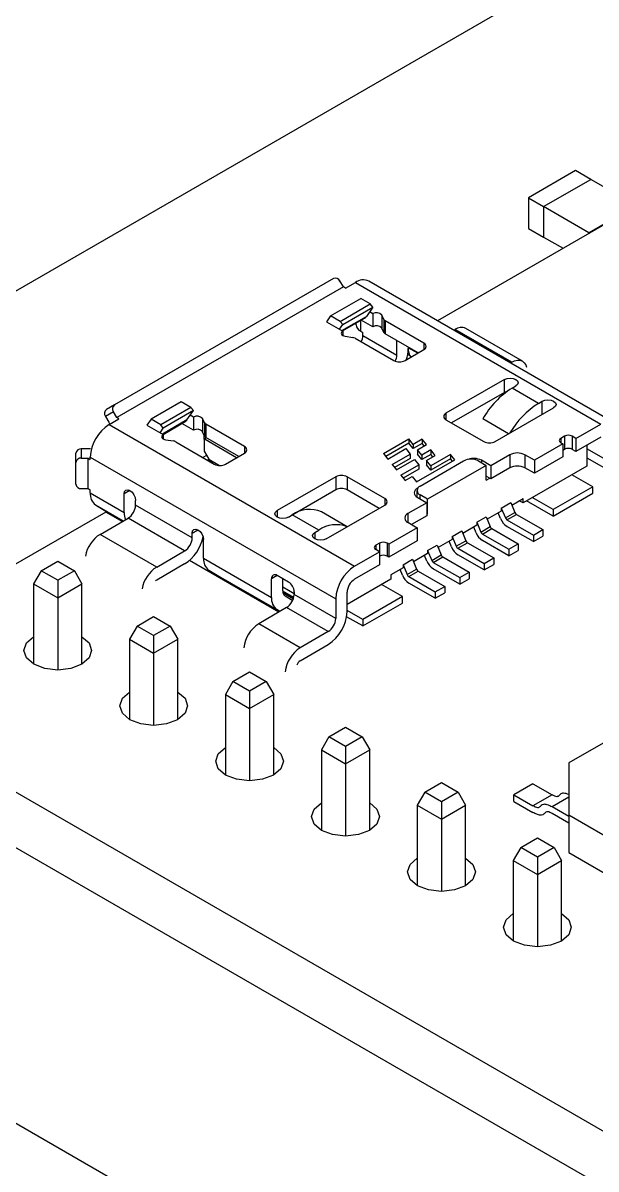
# Model space of a CAD drawing. Header units: millimetres. Extents: x -88 to 19, y -34 to 29.
# Drawn here: x -75.29 to -64.56, y -13.14 to 8.33 of the extents above; entities that cross this region are included whole.
import ezdxf

# ---------------------------------------------------------------- set-up
doc = ezdxf.new("R2010")
doc.units = ezdxf.units.MM

msp = doc.modelspace()

# ---------------------------------------------------------------- linework, layer by layer
at = {"color": 7, "linetype": 'Continuous', "lineweight": 25}
for p, q in [((-63.39, 10.258), (-86.801, -3.257)), ((-62.963, 5.39), (-67.53, 2.754)), ((-64.941, 5.566), (-65.825, 5.056)), ((-65.542, 4.893), (-64.658, 5.403)), ((-65.541, 4.892), (-64.659, 5.402)), ((-64.658, 5.403), (-64.941, 5.566)), ((-63.811, 4.912), (-64.659, 5.402)), ((-64.658, 5.403), (-64.658, 5.401)), ((-65.825, 5.056), (-65.542, 4.893)), ((-65.825, 5.056), (-65.825, 4.484)), ((-65.542, 4.893), (-65.542, 4.321)), ((-65.541, 4.892), (-65.541, 4.321)), ((-64.694, 4.403), (-65.541, 4.892)), ((-63.81, 4.913), (-64.694, 4.403)), ((-65.825, 4.484), (-65.542, 4.321)), ((-65.542, 4.321), (-65.541, 4.321)), ((-65.541, 4.321), (-65.178, 4.112)), ((-64.694, 4.403), (-64.694, 4.392)), ((-64.694, 4.403), (-64.684, 4.397)), ((-69.474, 3.545), (-73.576, 1.177)), ((-69.29, 3.39), (-69.354, 3.499)), ((-69.25, 3.366), (-69.066, 3.472)), ((-69.066, 3.472), (-64.469, 0.819)), ((-64.22, 0.843), (-68.816, 3.497)), ((-69.29, 3.39), (-73.533, 0.94)), ((-69.25, 3.366), (-69.29, 3.39)), ((-69.531, 2.847), (-68.965, 3.173)), ((-69.352, 2.743), (-68.786, 3.07)), ((-69.303, 2.682), (-68.737, 3.009)), ((-68.786, 3.07), (-68.965, 3.173)), ((-68.737, 3.009), (-68.859, 2.834)), ((-68.737, 3.009), (-68.786, 3.07)), ((-69.531, 2.847), (-69.609, 2.736)), ((-69.352, 2.743), (-69.531, 2.847)), ((-69.319, 2.569), (-68.859, 2.834)), ((-69.309, 2.563), (-68.893, 2.803)), ((-68.737, 2.886), (-68.798, 2.922)), ((-68.737, 2.886), (-68.737, 2.641)), ((-68.532, 2.779), (-68.57, 2.86)), ((-68.57, 2.86), (-68.57, 2.615)), ((-69.609, 2.736), (-69.303, 2.56)), ((-69.364, 2.595), (-69.303, 2.682)), ((-69.303, 2.682), (-69.352, 2.743)), ((-69.053, 2.679), (-69.053, 2.711)), ((-68.965, 2.557), (-68.965, 2.762)), ((-68.737, 2.641), (-68.955, 2.767)), ((-68.532, 2.534), (-68.57, 2.615)), ((-68.532, 2.779), (-68.532, 2.534)), ((-67.782, 2.335), (-68.506, 2.753)), ((-68.506, 2.753), (-68.506, 2.508)), ((-67.222, 2.577), (-67.199, 2.59)), ((-66.138, 1.978), (-67.199, 2.59)), ((-65.938, 1.998), (-66.999, 2.61)), ((-69.303, 2.56), (-69.303, 2.478)), ((-69.258, 2.463), (-69.116, 2.441)), ((-69.071, 2.426), (-68.348, 2.009)), ((-68.965, 2.557), (-68.924, 2.533)), ((-68.924, 2.477), (-68.924, 2.533)), ((-68.924, 2.477), (-68.288, 2.109)), ((-67.888, 2.151), (-68.506, 2.508)), ((-68.288, 2.109), (-68.288, 2.382)), ((-68.136, 2.009), (-67.782, 2.213)), ((-68.076, 2.26), (-68.076, 2.232)), ((-67.899, 2.145), (-68.076, 2.247)), ((-67.782, 2.335), (-67.782, 2.213)), ((-68.086, 2.127), (-68.048, 2.105)), ((-66.161, 1.964), (-66.138, 1.978)), ((-66.273, 1.656), (-67.369, 1.023)), ((-66.273, 1.411), (-66.273, 1.656)), ((-66.131, 1.492), (-66.06, 1.533)), ((-66.273, 1.411), (-67.263, 0.839)), ((-66.23, 1.428), (-66.273, 1.411)), ((-65.636, 1.206), (-66.131, 1.492)), ((-73.576, 1.177), (-73.726, 1.09)), ((-72.324, 1.234), (-72.89, 0.908)), ((-72.145, 1.131), (-72.71, 0.804)), ((-72.145, 1.131), (-72.324, 1.234)), ((-72.096, 1.07), (-72.145, 1.131)), ((-66.449, 0.492), (-65.353, 1.125)), ((-65.636, 1.206), (-65.566, 1.247)), ((-65.566, 1.002), (-65.566, 1.247)), ((-73.596, 1.05), (-73.746, 0.963)), ((-73.746, 0.963), (-73.683, 0.854)), ((-73.676, 0.811), (-73.492, 0.917)), ((-73.533, 0.94), (-73.596, 1.05)), ((-73.492, 0.917), (-73.533, 0.94)), ((-72.89, 0.908), (-72.968, 0.797)), ((-72.71, 0.804), (-72.89, 0.908)), ((-72.218, 0.895), (-72.678, 0.63)), ((-72.667, 0.624), (-72.252, 0.864)), ((-72.096, 1.07), (-72.661, 0.743)), ((-72.218, 0.895), (-72.096, 1.07)), ((-72.096, 0.947), (-72.157, 0.983)), ((-72.096, 0.947), (-72.096, 0.702)), ((-71.89, 0.84), (-71.928, 0.921)), ((-71.928, 0.921), (-71.928, 0.676)), ((-67.369, 1.023), (-67.369, 0.9)), ((-67.369, 0.9), (-66.662, 0.492)), ((-66.199, 0.637), (-66.68, 0.914)), ((-73.676, 0.811), (-69.08, -1.843)), ((-72.968, 0.797), (-72.661, 0.621)), ((-72.723, 0.656), (-72.661, 0.743)), ((-72.661, 0.743), (-72.71, 0.804)), ((-72.096, 0.702), (-72.314, 0.828)), ((-71.89, 0.595), (-71.928, 0.676)), ((-71.89, 0.84), (-71.89, 0.595)), ((-71.141, 0.396), (-71.865, 0.814)), ((-71.865, 0.814), (-71.865, 0.569)), ((-64.936, 0.549), (-64.469, 0.819)), ((-72.661, 0.621), (-72.661, 0.539)), ((-72.616, 0.524), (-72.475, 0.502)), ((-72.43, 0.487), (-71.707, 0.07)), ((-71.894, 0.535), (-71.894, 0.308)), ((-71.29, 0.188), (-71.88, 0.529)), ((-71.247, 0.212), (-71.865, 0.569)), ((-68.54, 0.265), (-68.063, 0.54)), ((-68.063, 0.459), (-68.495, 0.209)), ((-67.982, 0.439), (-68.063, 0.54)), ((-68.063, 0.54), (-68.063, 0.459)), ((-67.982, 0.358), (-68.063, 0.459)), ((-67.817, 0.534), (-67.982, 0.439)), ((-67.817, 0.453), (-67.982, 0.358)), ((-67.982, 0.439), (-67.982, 0.358)), ((-67.9, 0.338), (-67.735, 0.433)), ((-67.735, 0.433), (-67.817, 0.534)), ((-67.817, 0.534), (-67.817, 0.453)), ((-67.78, 0.408), (-67.817, 0.453)), ((-65.184, 0.447), (-65.714, 0.141)), ((-65.148, 0.59), (-65.219, 0.549)), ((-65.219, 0.549), (-65.219, 0.468)), ((-65.219, 0.468), (-65.184, 0.447)), ((-65.184, 0.447), (-65.184, 0.202)), ((-65.148, 0.59), (-65.148, 0.345)), ((-64.936, 0.549), (-65.007, 0.59)), ((-65.007, 0.59), (-65.007, 0.345)), ((-64.469, 0.574), (-64.936, 0.304)), ((-64.936, 0.549), (-64.936, 0.304)), ((-74.297, -0.309), (-74.297, 0.272)), ((-74.197, 0.354), (-74.197, 0.181)), ((-74.07, 0.354), (-74.197, 0.354)), ((-71.851, 0.233), (-71.92, 0.193)), ((-71.894, 0.308), (-71.809, 0.161)), ((-71.495, 0.07), (-71.141, 0.274)), ((-71.141, 0.396), (-71.141, 0.274)), ((-68.54, 0.265), (-68.458, 0.164)), ((-68.458, 0.164), (-68.121, 0.359)), ((-68.377, 0.063), (-68.039, 0.258)), ((-68.121, 0.359), (-68.039, 0.258)), ((-68.039, 0.258), (-68.039, 0.176)), ((-67.819, 0.238), (-67.9, 0.338)), ((-67.9, 0.338), (-67.9, 0.257)), ((-67.819, 0.156), (-67.9, 0.257)), ((-67.654, 0.333), (-67.819, 0.238)), ((-67.654, 0.251), (-67.819, 0.156)), ((-67.819, 0.238), (-67.819, 0.156)), ((-67.735, 0.138), (-67.573, 0.232)), ((-67.284, 0.251), (-67.655, 0.036)), ((-67.573, 0.232), (-67.654, 0.333)), ((-67.654, 0.333), (-67.654, 0.251)), ((-67.617, 0.206), (-67.654, 0.251)), ((-67.203, 0.149), (-67.284, 0.251)), ((-67.284, 0.251), (-67.284, 0.169)), ((-66.174, 0.243), (-66.527, 0.039)), ((-66.174, 0.243), (-66.174, -0.002)), ((-65.714, 0.141), (-65.891, 0.243)), ((-65.891, 0.243), (-65.891, -0.002)), ((-65.148, 0.345), (-65.184, 0.325)), ((-64.936, 0.304), (-65.007, 0.345)), ((-64.731, 0.423), (-64.731, 0.031)), ((-64.328, 0.125), (-64.731, 0.357)), ((-74.197, 0.181), (-74.07, 0.181)), ((-74.07, -0.391), (-74.07, 0.181)), ((-74.07, 0.181), (-74.03, 0.157)), ((-74.03, 0.198), (-69.433, -2.455)), ((-74.03, 0.157), (-74.03, 0.198)), ((-71.807, 0.157), (-71.832, 0.142)), ((-71.809, 0.161), (-71.607, 0.044)), ((-68.377, 0.063), (-68.295, -0.038)), ((-68.039, 0.176), (-68.332, 0.007)), ((-68.295, -0.038), (-67.958, 0.157)), ((-68.214, -0.139), (-67.876, 0.056)), ((-67.958, 0.157), (-67.876, 0.056)), ((-67.92, -0.265), (-67.203, 0.149)), ((-67.876, 0.056), (-67.876, -0.025)), ((-67.853, -0.343), (-67.04, 0.127)), ((-67.655, 0.036), (-67.735, 0.138)), ((-67.735, 0.138), (-67.735, 0.056)), ((-67.655, -0.045), (-67.735, 0.056)), ((-66.616, 0.045), (-67.712, -0.588)), ((-67.284, 0.169), (-67.655, -0.045)), ((-67.655, 0.036), (-67.655, -0.045)), ((-67.248, 0.123), (-67.284, 0.169)), ((-66.757, 0.127), (-66.616, 0.045)), ((-66.527, 0.039), (-66.704, 0.141)), ((-66.704, 0.141), (-66.704, 0.096)), ((-66.616, -0.232), (-66.616, 0.045)), ((-66.527, 0.039), (-66.527, -0.206)), ((-64.731, 0.031), (-65.926, -0.659)), ((-65.184, 0.202), (-65.714, -0.104)), ((-65.714, 0.141), (-65.714, -0.104)), ((-64.731, 0.188), (-64.224, -0.104)), ((-69.433, -0.169), (-70.529, -0.802)), ((-69.433, -0.169), (-69.433, -0.414)), ((-68.514, -0.577), (-69.221, -0.169)), ((-69.221, -0.169), (-69.221, -0.414)), ((-68.214, -0.139), (-68.132, -0.239)), ((-67.876, -0.025), (-68.169, -0.194)), ((-68.132, -0.239), (-68.002, -0.164)), ((-68.002, -0.164), (-67.92, -0.265)), ((-66.527, -0.206), (-66.616, -0.155)), ((-66.616, -0.232), (-66.548, -0.194)), ((-66.174, -0.002), (-66.527, -0.206)), ((-65.714, -0.104), (-65.891, -0.002)), ((-64.622, -0.355), (-65.01, -0.131)), ((-74.197, -0.391), (-74.07, -0.391)), ((-74.07, -0.391), (-74.03, -0.414)), ((-74.03, -0.471), (-74.03, -0.414)), ((-73.287, -0.426), (-73.393, -0.488)), ((-69.433, -0.414), (-70.239, -0.879)), ((-68.62, -0.761), (-69.221, -0.414)), ((-67.912, -0.424), (-67.912, -0.55)), ((-67.9, -0.386), (-67.906, -0.39)), ((-67.906, -0.39), (-67.906, -0.397)), ((-64.622, -0.355), (-65.364, -0.784)), ((-64.622, -0.478), (-64.622, -0.355)), ((-74.03, -0.471), (-73.393, -0.838)), ((-73.393, -0.838), (-73.393, -0.488)), ((-73.181, -0.7), (-73.181, -0.61)), ((-68.514, -0.577), (-68.514, -0.7)), ((-67.906, -0.553), (-67.729, -0.655)), ((-67.712, -0.588), (-67.853, -0.506)), ((-67.853, -0.583), (-67.853, -0.506)), ((-67.712, -0.865), (-67.712, -0.588)), ((-66.137, -0.699), (-65.926, -0.578)), ((-65.926, -0.659), (-65.997, -0.618)), ((-65.926, -0.659), (-65.926, -0.578)), ((-65.364, -0.906), (-65.859, -0.62)), ((-65.364, -0.784), (-65.753, -0.559)), ((-65.364, -0.906), (-64.622, -0.478)), ((-73.74, -0.831), (-79.128, -3.941)), ((-73.93, -0.697), (-73.477, -0.975)), ((-73.93, -0.697), (-73.412, -0.996)), ((-73.432, -1.008), (-73.74, -0.831)), ((-72.12, -1.312), (-73.181, -0.7)), ((-70.529, -0.802), (-70.529, -0.924)), ((-69.217, -1.106), (-69.698, -0.828)), ((-69.61, -1.333), (-68.514, -0.7)), ((-67.729, -0.655), (-68.083, -0.859)), ((-67.729, -0.655), (-67.729, -0.9)), ((-67.712, -0.865), (-67.729, -0.855)), ((-66.333, -0.812), (-66.596, -0.964)), ((-66.347, -0.952), (-66.39, -0.846)), ((-66.333, -0.755), (-66.156, -0.652)), ((-66.333, -0.755), (-66.333, -0.812)), ((-66.333, -0.755), (-66.257, -0.939)), ((-66.257, -0.939), (-66.08, -0.837)), ((-66.156, -0.652), (-66.08, -0.837)), ((-65.364, -0.784), (-65.364, -0.906)), ((-73.846, -1.247), (-73.322, -0.945)), ((-73.477, -0.975), (-73.426, -1.005)), ((-72.262, -1.557), (-73.322, -0.945)), ((-70.317, -0.924), (-70.247, -0.884)), ((-69.752, -1.169), (-70.247, -0.884)), ((-68.083, -0.859), (-68.083, -1.022)), ((-68.083, -1.022), (-67.906, -1.124)), ((-67.729, -0.9), (-68.012, -1.063)), ((-67.729, -0.875), (-67.712, -0.865)), ((-66.792, -1.02), (-66.616, -0.918)), ((-66.792, -1.02), (-66.792, -1.078)), ((-66.792, -1.02), (-66.716, -1.204)), ((-66.616, -0.918), (-66.539, -1.102)), ((-66.227, -0.976), (-66.05, -0.873)), ((-66.227, -0.976), (-65.732, -1.261)), ((-66.05, -0.873), (-65.555, -1.159)), ((-72.785, -1.859), (-73.846, -1.247)), ((-72.12, -1.222), (-72.014, -1.161)), ((-72.12, -1.312), (-72.12, -1.222)), ((-69.822, -1.21), (-69.752, -1.169)), ((-69.822, -1.21), (-69.822, -1.333)), ((-67.906, -1.124), (-68.436, -1.431)), ((-67.906, -1.124), (-67.906, -1.369)), ((-67.252, -1.285), (-67.075, -1.183)), ((-67.252, -1.285), (-67.252, -1.343)), ((-67.252, -1.285), (-67.176, -1.47)), ((-67.075, -1.183), (-66.999, -1.368)), ((-66.792, -1.078), (-67.056, -1.23)), ((-66.806, -1.217), (-66.85, -1.111)), ((-66.716, -1.204), (-66.539, -1.102)), ((-66.686, -1.241), (-66.509, -1.139)), ((-66.686, -1.241), (-66.191, -1.527)), ((-66.509, -1.139), (-66.015, -1.425)), ((-65.732, -1.384), (-66.227, -1.098)), ((-65.732, -1.261), (-65.555, -1.159)), ((-65.732, -1.261), (-65.732, -1.384)), ((-65.732, -1.384), (-65.555, -1.282)), ((-65.555, -1.159), (-65.555, -1.282)), ((-71.908, -1.695), (-71.908, -1.345)), ((-68.613, -1.41), (-68.684, -1.451)), ((-68.684, -1.451), (-68.684, -1.533)), ((-68.613, -1.41), (-68.613, -1.818)), ((-68.436, -1.431), (-68.472, -1.41)), ((-68.472, -1.41), (-68.472, -1.655)), ((-67.906, -1.369), (-68.436, -1.675)), ((-68.436, -1.431), (-68.436, -1.675)), ((-67.712, -1.551), (-67.535, -1.448)), ((-67.535, -1.448), (-67.459, -1.633)), ((-67.252, -1.343), (-67.516, -1.495)), ((-67.266, -1.483), (-67.31, -1.376)), ((-67.176, -1.47), (-66.999, -1.368)), ((-67.146, -1.506), (-66.969, -1.404)), ((-66.969, -1.404), (-66.474, -1.69)), ((-66.191, -1.649), (-66.686, -1.363)), ((-66.191, -1.527), (-66.015, -1.425)), ((-66.015, -1.425), (-66.015, -1.547)), ((-72.785, -1.859), (-72.262, -1.557)), ((-71.908, -1.695), (-70.635, -2.43)), ((-69.08, -1.843), (-68.613, -1.573)), ((-68.613, -1.573), (-68.684, -1.533)), ((-68.436, -1.675), (-68.472, -1.655)), ((-68.171, -1.816), (-67.994, -1.714)), ((-67.994, -1.714), (-67.918, -1.898)), ((-67.712, -1.608), (-67.975, -1.76)), ((-67.725, -1.748), (-67.769, -1.642)), ((-67.712, -1.551), (-67.712, -1.608)), ((-67.712, -1.551), (-67.635, -1.735)), ((-67.635, -1.735), (-67.459, -1.633)), ((-67.606, -1.772), (-67.429, -1.669)), ((-67.429, -1.669), (-66.934, -1.955)), ((-67.146, -1.506), (-66.651, -1.792)), ((-66.651, -1.914), (-67.146, -1.629)), ((-66.651, -1.792), (-66.474, -1.69)), ((-66.474, -1.69), (-66.474, -1.812)), ((-66.191, -1.527), (-66.191, -1.649)), ((-66.191, -1.649), (-66.015, -1.547)), ((-74.949, -1.928), (-75.09, -2.173)), ((-74.949, -1.928), (-74.638, -1.749)), ((-74.638, -2.108), (-74.949, -1.928)), ((-74.638, -1.749), (-74.327, -1.928)), ((-74.327, -1.928), (-74.638, -2.108)), ((-74.327, -1.928), (-74.185, -2.173)), ((-72.262, -1.802), (-72.785, -2.104)), ((-70.498, -2.702), (-72.171, -1.736)), ((-71.809, -1.922), (-70.536, -2.657)), ((-71.355, -2.2), (-71.809, -1.922)), ((-68.613, -1.818), (-69.08, -2.088)), ((-68.171, -1.874), (-68.401, -2.006)), ((-68.185, -2.013), (-68.229, -1.907)), ((-68.171, -1.816), (-68.171, -1.874)), ((-68.171, -1.816), (-68.095, -2)), ((-68.095, -2), (-67.918, -1.898)), ((-67.606, -1.772), (-67.111, -2.057)), ((-67.111, -2.18), (-67.606, -1.894)), ((-66.651, -1.792), (-66.651, -1.914)), ((-66.651, -1.914), (-66.474, -1.812)), ((-74.638, -2.108), (-74.638, -3.789)), ((-70.529, -2.018), (-70.635, -2.08)), ((-70.635, -2.43), (-70.635, -2.08)), ((-70.317, -2.141), (-70.529, -2.018)), ((-70.423, -2.307), (-70.423, -2.08)), ((-68.401, -2.088), (-69.221, -2.561)), ((-68.401, -2.006), (-68.401, -2.088)), ((-68.065, -2.037), (-67.888, -1.935)), ((-68.065, -2.037), (-67.57, -2.323)), ((-67.888, -1.935), (-67.393, -2.221)), ((-67.111, -2.057), (-66.934, -1.955)), ((-67.111, -2.057), (-67.111, -2.18)), ((-67.111, -2.18), (-66.934, -2.078)), ((-66.934, -1.955), (-66.934, -2.078)), ((-75.09, -2.173), (-74.638, -2.435)), ((-75.09, -2.173), (-75.09, -3.68)), ((-74.638, -2.435), (-74.185, -2.173)), ((-74.185, -3.68), (-74.185, -2.173)), ((-71.355, -2.2), (-70.491, -2.699)), ((-70.211, -2.359), (-70.423, -2.237)), ((-70.218, -2.429), (-70.423, -2.311)), ((-70.42, -2.341), (-70.225, -2.453)), ((-70.225, -2.453), (-70.42, -2.341)), ((-70.211, -2.325), (-70.211, -2.374)), ((-69.221, -2.7), (-69.221, -2.333)), ((-68.185, -2.412), (-68.574, -2.188)), ((-67.57, -2.445), (-68.065, -2.159)), ((-67.57, -2.323), (-67.393, -2.221)), ((-67.57, -2.323), (-67.57, -2.445)), ((-67.57, -2.445), (-67.393, -2.343)), ((-67.393, -2.221), (-67.393, -2.343)), ((-70.383, -2.398), (-70.239, -2.487)), ((-69.433, -2.823), (-70.211, -2.374)), ((-69.433, -2.455), (-69.433, -2.823)), ((-68.185, -2.412), (-68.928, -2.841)), ((-68.928, -2.964), (-68.185, -2.535)), ((-68.185, -2.535), (-68.185, -2.412)), ((-73.153, -2.965), (-72.842, -2.786)), ((-72.842, -2.786), (-72.531, -2.965)), ((-70.353, -2.619), (-70.876, -2.921)), ((-70.479, -2.691), (-70.536, -2.657)), ((-69.575, -3.068), (-70.353, -2.619)), ((-68.928, -2.964), (-69.229, -2.79)), ((-68.928, -2.841), (-69.221, -2.672)), ((-73.153, -2.965), (-73.294, -3.21)), ((-72.842, -3.145), (-73.153, -2.965)), ((-72.531, -2.965), (-72.842, -3.145)), ((-72.531, -2.965), (-72.389, -3.21)), ((-70.098, -3.37), (-70.876, -2.921)), ((-68.928, -2.841), (-68.928, -2.964)), ((-73.294, -3.21), (-72.842, -3.472)), ((-73.294, -3.21), (-73.294, -4.717)), ((-72.842, -3.145), (-72.842, -4.826)), ((-72.842, -3.472), (-72.389, -3.21)), ((-72.389, -4.717), (-72.389, -3.21)), ((-69.575, -3.068), (-70.098, -3.37)), ((-70.098, -3.615), (-69.575, -3.313)), ((-71.357, -4.002), (-71.046, -3.823)), ((-71.046, -3.823), (-70.734, -4.002)), ((-79.128, -3.941), (-41.411, -25.715)), ((-71.357, -4.002), (-71.498, -4.247)), ((-71.046, -4.182), (-71.357, -4.002)), ((-70.734, -4.002), (-71.046, -4.182)), ((-70.734, -4.002), (-70.593, -4.247)), ((-71.498, -4.247), (-71.046, -4.508)), ((-71.498, -4.247), (-71.498, -5.754)), ((-71.046, -4.182), (-71.046, -5.863)), ((-71.046, -4.508), (-70.593, -4.247)), ((-70.593, -5.754), (-70.593, -4.247)), ((-63.164, -4.43), (-65.068, -5.529)), ((-69.561, -5.039), (-69.25, -4.859)), ((-69.25, -4.859), (-68.938, -5.039)), ((-41.411, -26.752), (-79.128, -4.978)), ((-69.561, -5.039), (-69.702, -5.284)), ((-69.25, -5.219), (-69.561, -5.039)), ((-68.938, -5.039), (-69.25, -5.219)), ((-68.938, -5.039), (-68.797, -5.284)), ((-69.702, -5.284), (-69.25, -5.545)), ((-69.702, -5.284), (-69.702, -6.79)), ((-69.25, -5.219), (-69.25, -6.9)), ((-69.25, -5.545), (-68.797, -5.284)), ((-68.797, -6.79), (-68.797, -5.284)), ((-65.068, -5.529), (-65.068, -7.209)), ((-86.801, -5.706), (-41.546, -31.832)), ((-67.765, -6.076), (-67.453, -5.896)), ((-67.453, -5.896), (-67.142, -6.076)), ((-65.741, -5.919), (-66.1, -6.126)), ((-65.741, -5.919), (-65.381, -6.126)), ((-67.765, -6.076), (-67.906, -6.321)), ((-67.453, -6.255), (-67.765, -6.076)), ((-67.142, -6.076), (-67.453, -6.255)), ((-67.142, -6.076), (-67.001, -6.321)), ((-66.1, -6.25), (-66.1, -6.126)), ((-66.1, -6.126), (-65.741, -6.333)), ((-65.381, -6.126), (-65.741, -6.333)), ((-65.068, -6.172), (-65.382, -6.354)), ((-67.906, -6.321), (-67.453, -6.582)), ((-67.906, -6.321), (-67.906, -7.827)), ((-67.453, -6.255), (-67.453, -7.937)), ((-67.453, -6.582), (-67.001, -6.321)), ((-67.001, -7.827), (-67.001, -6.321)), ((-66.1, -6.25), (-65.741, -6.458)), ((-65.068, -6.535), (-65.382, -6.354)), ((-65.068, -6.659), (-65.382, -6.478)), ((-65.068, -6.504), (-63.164, -7.603)), ((-65.969, -7.113), (-65.657, -6.933)), ((-65.657, -6.933), (-65.346, -7.113)), ((-65.969, -7.113), (-66.11, -7.358)), ((-65.657, -7.292), (-65.969, -7.113)), ((-65.346, -7.113), (-65.657, -7.292)), ((-65.657, -7.292), (-65.657, -8.974)), ((-65.346, -7.113), (-65.205, -7.358)), ((-65.068, -7.209), (-63.164, -8.308)), ((-66.11, -7.358), (-65.657, -7.619)), ((-66.11, -7.358), (-66.11, -8.864)), ((-65.657, -7.619), (-65.205, -7.358)), ((-65.205, -8.864), (-65.205, -7.358))]:
    msp.add_line(p, q, dxfattribs=at)
at = {"color": 7, "linetype": 'Continuous', "lineweight": 25, "flags": 128}
for points in [[(-69.303, 2.56), (-69.318, 2.548), (-69.328, 2.534), (-69.332, 2.519), (-69.328, 2.504), (-69.318, 2.49), (-69.303, 2.478), (-69.282, 2.469), (-69.258, 2.463)], [(-66.138, 1.978), (-66.083, 2.003), (-66.03, 2.015), (-65.981, 2.013), (-65.938, 1.998), (-65.903, 1.968), (-65.877, 1.927), (-65.864, 1.887)], [(-66.273, 1.656), (-66.224, 1.674), (-66.167, 1.681), (-66.109, 1.674), (-66.06, 1.656), (-66.028, 1.627), (-66.017, 1.594), (-66.028, 1.561), (-66.06, 1.533)], [(-65.566, 1.247), (-65.517, 1.266), (-65.459, 1.273), (-65.402, 1.266), (-65.353, 1.247), (-65.321, 1.219), (-65.309, 1.186), (-65.321, 1.153), (-65.353, 1.125)], [(-73.683, 0.854), (-73.668, 0.829), (-73.661, 0.819)], [(-72.661, 0.621), (-72.677, 0.609), (-72.687, 0.595), (-72.691, 0.58), (-72.687, 0.565), (-72.677, 0.551), (-72.661, 0.539), (-72.641, 0.53), (-72.616, 0.524)], [(-73.393, -0.488), (-73.385, -0.445), (-73.362, -0.419), (-73.328, -0.412), (-73.287, -0.426), (-73.247, -0.459), (-73.212, -0.506), (-73.189, -0.559), (-73.181, -0.61)], [(-70.317, -0.924), (-70.366, -0.943), (-70.423, -0.95), (-70.481, -0.943), (-70.529, -0.924), (-70.562, -0.896), (-70.573, -0.863), (-70.562, -0.83), (-70.529, -0.802)], [(-72.12, -1.222), (-72.112, -1.18), (-72.089, -1.154), (-72.055, -1.147), (-72.014, -1.161), (-71.974, -1.194), (-71.939, -1.24), (-71.916, -1.293), (-71.908, -1.345)], [(-69.61, -1.333), (-69.659, -1.351), (-69.716, -1.358), (-69.774, -1.351), (-69.822, -1.333), (-69.855, -1.304), (-69.866, -1.271), (-69.855, -1.238), (-69.822, -1.21)], [(-72.785, -2.104), (-72.799, -2.114), (-72.807, -2.121)], [(-75.087, -3.682), (-75.224, -3.563), (-75.273, -3.423), (-75.224, -3.282), (-75.09, -3.166)], [(-74.185, -3.166), (-74.051, -3.282), (-74.003, -3.423), (-74.051, -3.563), (-74.189, -3.682), (-74.395, -3.761), (-74.638, -3.789), (-74.881, -3.761), (-75.087, -3.682)], [(-73.291, -4.719), (-73.428, -4.6), (-73.477, -4.46), (-73.428, -4.319), (-73.294, -4.202)], [(-72.389, -4.202), (-72.255, -4.319), (-72.207, -4.46), (-72.255, -4.6), (-72.393, -4.719), (-72.599, -4.798), (-72.842, -4.826), (-73.085, -4.798), (-73.291, -4.719)], [(-71.495, -5.756), (-71.632, -5.637), (-71.681, -5.496), (-71.632, -5.356), (-71.498, -5.239)], [(-70.593, -5.239), (-70.459, -5.356), (-70.411, -5.496), (-70.459, -5.637), (-70.597, -5.756), (-70.803, -5.835), (-71.046, -5.863), (-71.289, -5.835), (-71.495, -5.756)], [(-69.699, -6.792), (-69.836, -6.674), (-69.885, -6.533), (-69.836, -6.393), (-69.702, -6.276)], [(-68.797, -6.276), (-68.663, -6.393), (-68.615, -6.533), (-68.663, -6.674), (-68.801, -6.792), (-69.007, -6.872), (-69.25, -6.9), (-69.493, -6.872), (-69.699, -6.792)], [(-67.902, -7.829), (-68.04, -7.71), (-68.088, -7.57), (-68.04, -7.43), (-67.906, -7.313)], [(-67.001, -7.313), (-66.867, -7.43), (-66.818, -7.57), (-66.867, -7.71), (-67.004, -7.829), (-67.21, -7.909), (-67.453, -7.937), (-67.696, -7.909), (-67.902, -7.829)], [(-66.106, -8.866), (-66.244, -8.747), (-66.292, -8.607), (-66.244, -8.467), (-66.11, -8.35)], [(-65.205, -8.35), (-65.071, -8.467), (-65.022, -8.607), (-65.071, -8.747), (-65.208, -8.866), (-65.414, -8.946), (-65.657, -8.974), (-65.9, -8.946), (-66.106, -8.866)]]:
    msp.add_lwpolyline(points, dxfattribs=at)
at = {"color": 7, "linetype": 'Continuous', "lineweight": 25}
for centre, radius, start, end in [((-69.437, 3.46), 0.0922, 24.8163, 113.6431), ((-68.919, 3.268), 0.251, 65.6929, 125.6176), ((-68.946, 2.894), 0.105, 300.1554, 325.5365), ((-68.669, 2.774), 0.132, 41.227, 121.1869), ((-68.903, 2.694), 0.151, 185.6948, 245.6253), ((-68.669, 2.529), 0.132, 41.227, 121.1869), ((-68.477, 2.807), 0.0614, 207.6511, 242.3551), ((-67.082, 2.427), 0.201, 65.6929, 125.6176), ((-69.134, 2.312), 0.13, 61.1112, 82.0227), ((-69.197, 2.483), 0.273, 332.8073, 358.6104), ((-68.477, 2.562), 0.0614, 207.6511, 242.3551), ((-68.716, 2.243), 0.641, 339.645, 358.9792), ((-67.775, 2.233), 0.301, 177.3228, 212.6439), ((-67.806, 2.274), 0.0655, 290.7834, 69.2166), ((-68.242, 2.213), 0.231, 242.6097, 297.3903), ((-68.567, 2.118), 0.279, 333.861, 358.2744), ((-65.292, 0.147), 1.585, 121.946, 151.05), ((-73.671, 1.016), 0.0922, 126.3512, 215.1851), ((-73.521, 1.103), 0.0922, 126.3512, 215.1851), ((-64.803, -0.132), 1.577, 121.9115, 150.1201), ((-72.304, 0.955), 0.105, 300.1554, 325.5365), ((-72.027, 0.835), 0.132, 41.227, 121.1869), ((-67.345, 0.962), 0.0655, 110.7834, 249.2166), ((-73.262, 0.163), 0.768, 122.6055, 177.3945), ((-72.027, 0.59), 0.132, 41.227, 121.1869), ((-71.836, 0.868), 0.0614, 207.6511, 242.3551), ((-72.493, 0.373), 0.13, 61.1112, 82.0227), ((-71.907, 0.484), 0.0523, 59.3661, 76.1634), ((-71.836, 0.623), 0.0614, 207.6511, 242.3551), ((-71.749, 0.526), 0.131, 158.8973, 178.8088), ((-66.555, 0.697), 0.231, 242.6097, 297.3903), ((-65.204, 0.508), 0.0437, 110.7834, 249.2166), ((-65.078, 0.454), 0.154, 62.6097, 117.3903), ((-74.205, 0.262), 0.0922, 84.8174, 173.6487), ((-74.07, -0.157), 0.511, 83.031, 90.0319), ((-71.164, 0.335), 0.0655, 290.7834, 69.2166), ((-66.032, -0.03), 0.307, 62.6097, 117.3903), ((-65.078, 0.209), 0.154, 62.6097, 117.3903), ((-74.205, 0.089), 0.0922, 84.8174, 173.6487), ((-71.632, 0.258), 0.201, 208.6655, 238.2354), ((-71.601, 0.274), 0.231, 242.6097, 297.3903), ((-66.898, -0.146), 0.307, 62.6097, 117.3903), ((-66.847, -0.138), 0.313, 62.95, 110.3531), ((-66.032, -0.275), 0.307, 62.6097, 117.3903), ((-69.327, -0.374), 0.231, 62.6097, 117.3903), ((-74.205, -0.299), 0.0922, 186.3513, 275.1826), ((-69.327, -0.619), 0.231, 62.6097, 117.3903), ((-67.875, -0.471), 0.0873, 110.7834, 249.2166), ((-67.822, -0.424), 0.0873, 110.7834, 249.2166), ((-73.777, -0.494), 0.254, 174.6007, 232.8989), ((-68.537, -0.639), 0.0655, 290.7834, 69.2166), ((-73.046, -0.845), 0.348, 178.8635, 201.433), ((-73.488, -0.686), 0.307, 302.6055, 357.3945), ((-69.924, -1.334), 0.554, 65.9419, 125.5779), ((-66.009, -0.809), 0.0763, 201.3661, 237.4356), ((-69.427, -1.627), 0.561, 68.1286, 125.3846), ((-68.052, -0.941), 0.0873, 110.7834, 249.2166), ((-66.062, -0.841), 0.305, 201.3661, 237.4356), ((-66.186, -0.911), 0.0763, 201.3661, 237.4356), ((-73.511, -1.769), 0.62, 122.6532, 169.3887), ((-66.522, -1.106), 0.305, 201.3661, 237.4356), ((-66.645, -1.177), 0.0763, 201.3661, 237.4356), ((-66.468, -1.075), 0.0763, 201.3661, 237.4356), ((-72.68, -1.15), 0.775, 302.6486, 349.6678), ((-72.427, -1.298), 0.307, 302.6055, 357.3945), ((-68.668, -1.492), 0.0437, 110.7834, 249.2166), ((-68.542, -1.547), 0.154, 62.6097, 117.3903), ((-66.982, -1.372), 0.305, 201.3661, 237.4356), ((-67.105, -1.442), 0.0763, 201.3661, 237.4356), ((-66.928, -1.34), 0.0763, 201.3661, 237.4356), ((-71.655, -1.719), 0.254, 174.6007, 232.8989), ((-68.542, -1.792), 0.154, 62.6097, 117.3903), ((-67.388, -1.605), 0.0763, 201.3661, 237.4356), ((-72.451, -2.381), 0.62, 122.6532, 169.3887), ((-68.666, -2.49), 0.768, 122.6055, 177.3945), ((-67.847, -1.871), 0.0763, 201.3661, 237.4356), ((-67.441, -1.637), 0.305, 201.3661, 237.4356), ((-67.564, -1.707), 0.0763, 201.3661, 237.4356), ((-70.571, -2.069), 0.0655, 50.7967, 189.214), ((-70.441, -2.335), 0.231, 2.6055, 57.3945), ((-68.914, -2.347), 0.307, 122.6055, 177.3945), ((-67.901, -1.902), 0.305, 201.3661, 237.4356), ((-68.024, -1.973), 0.0763, 201.3661, 237.4356), ((-70.322, -2.317), 0.102, 174.6007, 232.8989), ((-70.382, -2.454), 0.254, 174.6007, 232.8989), ((-70.518, -2.36), 0.307, 302.6055, 357.3945), ((-69.989, -2.665), 0.768, 302.6055, 357.3945), ((-70.538, -3.444), 0.622, 122.819, 173.4488), ((-69.74, -2.809), 0.307, 302.6055, 357.3945), ((-69.761, -3.893), 0.622, 122.819, 173.4488), ((-70.015, -3.744), 0.154, 122.6899, 161.6796)]:
    msp.add_arc(centre, radius, start, end, dxfattribs=at)
for points, knots in [([(-71.894, 0.535), (-71.894, 0.539), (-71.894, 0.548), (-71.894, 0.565), (-71.894, 0.585), (-71.894, 0.597), (-71.894, 0.603)], [0, 0, 0, 0, 0.198845, 0.451196, 0.748627, 1, 1, 1, 1]), ([(-65.068, -6.123), (-65.104, -6.11), (-65.165, -6.086), (-65.227, -6.111), (-65.252, -6.146), (-65.275, -6.16), (-65.298, -6.163), (-65.334, -6.151), (-65.364, -6.135), (-65.381, -6.126)], [0, 0, 0, 0, 0.29034, 0.499607, 0.639365, 0.698478, 0.759053, 0.855729, 1, 1, 1, 1]), ([(-65.382, -6.354), (-65.412, -6.339), (-65.469, -6.311), (-65.543, -6.298), (-65.587, -6.322), (-65.61, -6.351), (-65.63, -6.366), (-65.653, -6.371), (-65.691, -6.36), (-65.722, -6.343), (-65.741, -6.333)], [0, 0, 0, 0, 0.217686, 0.41236, 0.55677, 0.661059, 0.720126, 0.776499, 0.862874, 1, 1, 1, 1]), ([(-65.382, -6.478), (-65.411, -6.462), (-65.453, -6.437), (-65.503, -6.448), (-65.527, -6.48), (-65.559, -6.505), (-65.608, -6.51), (-65.671, -6.493), (-65.717, -6.47), (-65.741, -6.458)], [0, 0, 0, 0, 0.202739, 0.300918, 0.42486, 0.530499, 0.664148, 0.828914, 1, 1, 1, 1])]:
    msp.add_open_spline(points, degree=3, knots=knots, dxfattribs=at)

doc.saveas('drawing.dxf')
